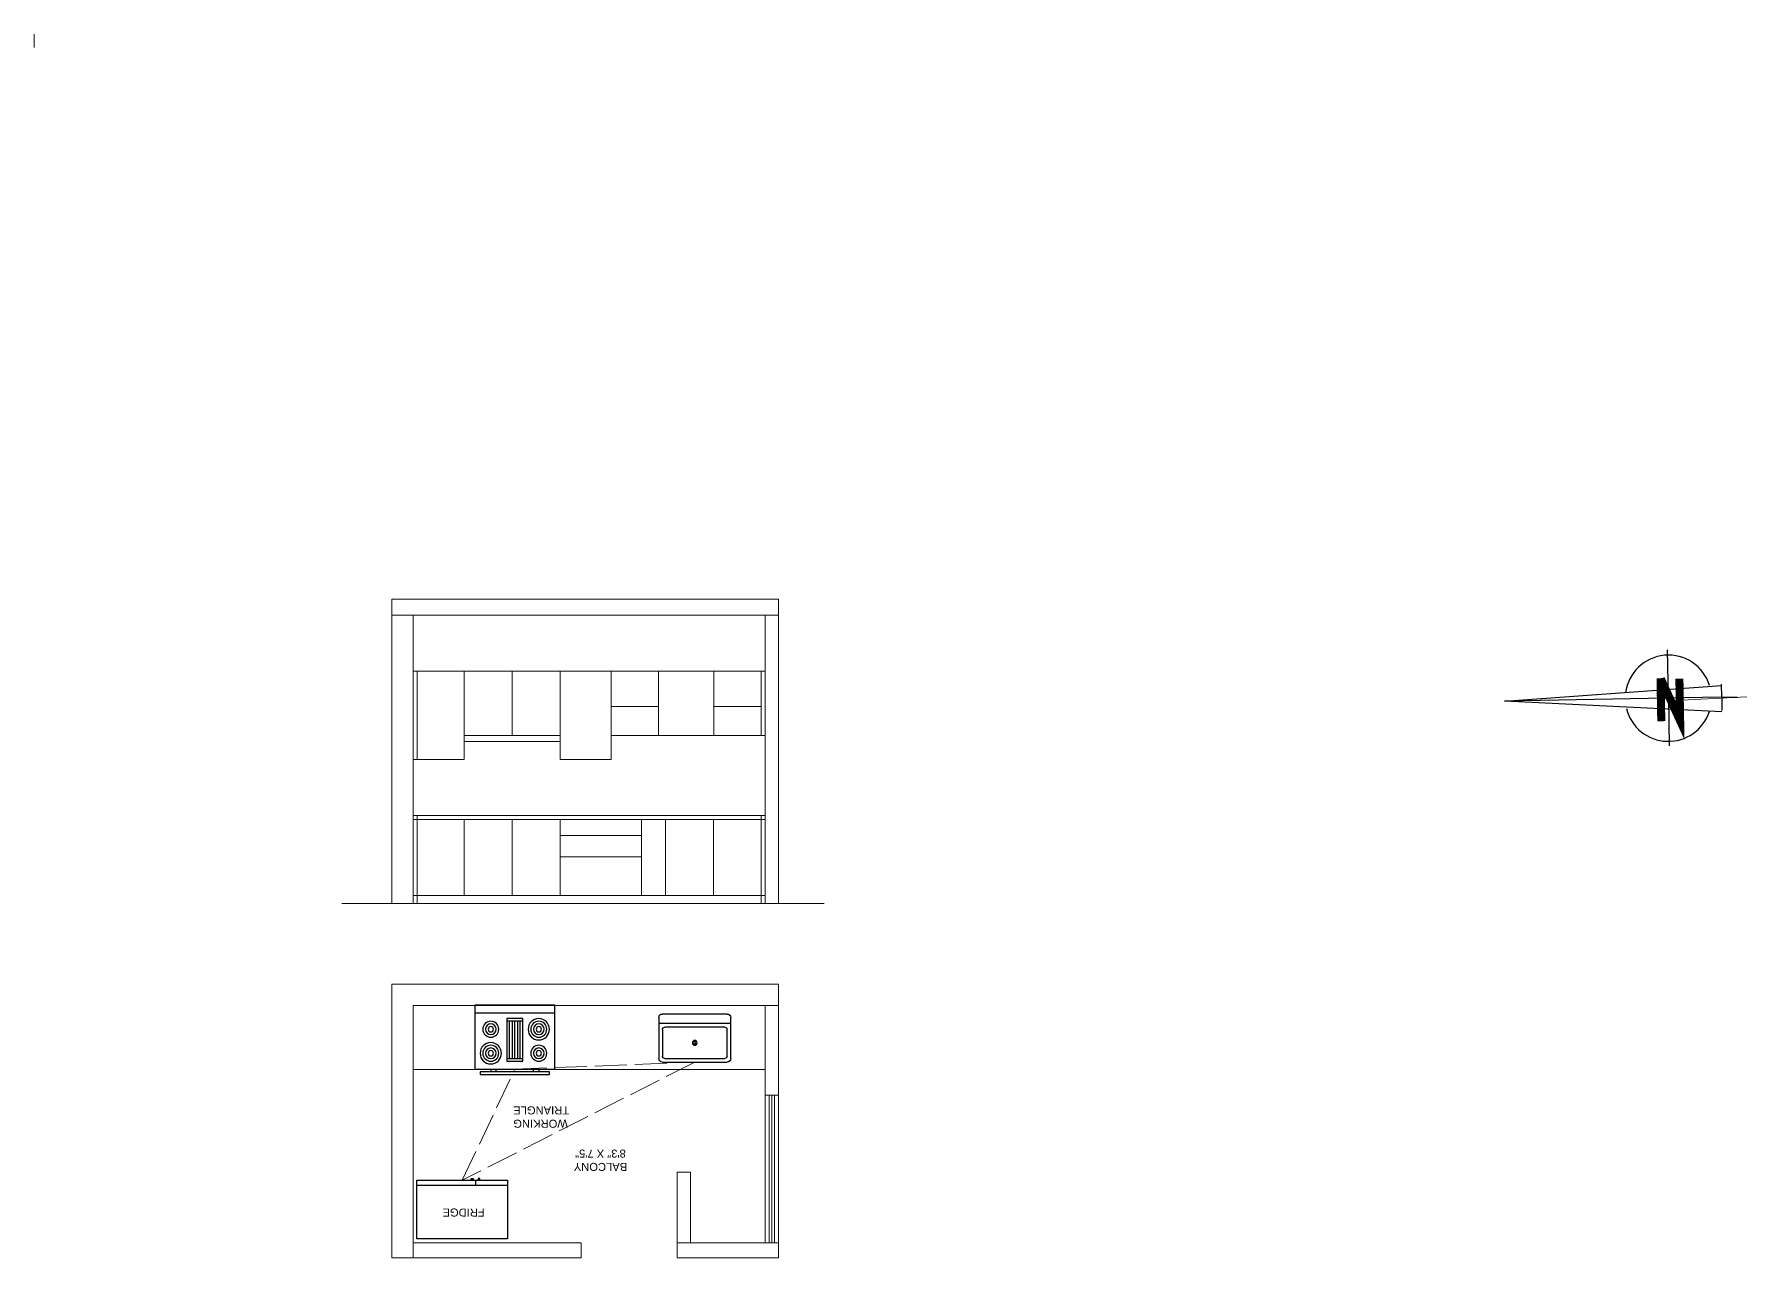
# Model space of a CAD drawing. Header units: inches. Extents: x 2744 to 7136, y -4349 to -2068.
# Drawn here: x 6494 to 7136, y -2849 to -2391 of the extents above; entities that cross this region are included whole.
import ezdxf

# ---------------------------------------------------------------- set-up
doc = ezdxf.new("R2010")
doc.units = ezdxf.units.IN
doc.header["$MEASUREMENT"] = 0
doc.linetypes.add('1', pattern=[0])
doc.linetypes.add('ACAD_ISO02W100', pattern=[15, 12, -3])
for name, color, linetype, lineweight in [('DIM', 40, '1', 0), ('FURNI', 140, 'Continuous', 18), ('wall', 7, 'Continuous', 30)]:
    doc.layers.add(name, color=color, linetype=linetype, lineweight=lineweight)
doc.styles.get("Standard").update_dxf_attribs({"font": 'arial.ttf'})

# ---------------------------------------------------------------- blocks, each defined once
blk = doc.blocks.new('Range-Oven - 30 in top')
for p, q in [((0, -3), (30, -3)), ((12, -6), (18, -6)), ((13, -20), (13, -6)), ((14, -6), (14, -20)), ((15, -20), (15, -6)), ((16, -6), (16, -20)), ((17, -20), (17, -6)), ((6, -24), (6, -25)), ((8, -25), (8, -24)), ((18, -20), (12, -20)), ((22, -25), (22, -24)), ((24, -24), (24, -25))]:
    blk.add_line(p, q)
for points in [[(0, -24), (0, 0), (30, 0), (30, -24)], [(12, -21), (12, -5), (18, -5), (18, -21)], [(2, -26), (2, -25), (28, -25), (28, -26)]]:
    blk.add_lwpolyline(points, close=True)
for centre, radius in [((6, -9), 4), ((6, -9), 3), ((24, -9), 3), ((6, -9), 2), ((6, -9), 1), ((24, -9), 2), ((24, -9), 1), ((6, -18), 3), ((6, -18), 2), ((6, -18), 1), ((24, -18), 4), ((24, -18), 3), ((24, -18), 2), ((24, -18), 1)]:
    blk.add_circle(centre, radius)
blk = doc.blocks.new('Sink-single - 30 in top')
blk.add_line((-15, -3.999996), (15, -3.999996))
for points in [[(-13.5, 0), (13.5, 0)], [(-15, -18.499996), (-15, -1.5)], [(-13.5, -17.499996), (-13.5, -6.499996)], [(-12.5, -5.499996), (12.5, -5.499996)], [(13.5, -6.499996), (13.5, -17.499996)], [(15, -1.5), (15, -18.499996)], [(13.5, -19.999996), (-13.5, -19.999996)], [(12.5, -18.499996), (-12.5, -18.499996)]]:
    blk.add_lwpolyline(points)
for radius in [1, 0.5]:
    blk.add_circle((0, -11.999996), radius)
for centre, radius, start, end in [((-13.5, -1.5), 1.5, 90, 180), ((-12.5, -6.499996), 1, 90, 180), ((12.5, -6.499996), 1, 0, 90), ((13.5, -1.5), 1.5, 0, 90), ((-13.5, -18.499996), 1.5, 180, 270), ((-12.5, -17.499996), 1, 180, 270), ((12.5, -17.499996), 1, 270, 0), ((13.5, -18.499996), 1.5, 270, 0)]:
    blk.add_arc(centre, radius, start, end)
blk = doc.blocks.new('FRIDGE')
at = {"ltscale": 0.002}
for p, q in [((66122.97, 13829.6), (66122.97, 13795.6)), ((66124.97, 13817.6), (66122.97, 13817.6))]:
    blk.add_line(p, q, dxfattribs=at)
at = {"ltscale": 0.002, "elevation": 0}
for points in [[(66102.97, 13829.6), (66102.97, 13795.6), (66124.97, 13795.6), (66124.97, 13829.6)], [(66124.97, 13818.51), (66124.97, 13819.21), (66125.6, 13819.21), (66125.6, 13818.51)], [(66124.97, 13816.68), (66124.97, 13815.98), (66125.6, 13815.98), (66125.6, 13816.68)]]:
    blk.add_lwpolyline(points, close=True, dxfattribs=at)

msp = doc.modelspace()

# ---------------------------------------------------------------- linework, layer by layer
at = {"color": 0}
for p, q in [((7106.49, -2639.44), (7106.17, -2621.34)), ((7044.99, -2640.53), (7126.41, -2634.65)), ((7125.99, -2639.09), (7044.99, -2640.53)), ((7126.49, -2639.08), (7126.41, -2634.14)), ((7126.49, -2639.08), (7132.41, -2638.98)), ((7126.49, -2639.08), (7126.58, -2644.02)), ((7126.59, -2644.53), (7044.99, -2640.53)), ((7106.49, -2639.44), (7106.8, -2657.22))]:
    msp.add_line(p, q, dxfattribs=at)
at = {"color": 1, "const_width": 3.02}
for points in [[(7103.84, -2648.05), (7103.56, -2631.92)], [(7103.67, -2632.16), (7110.91, -2647.92), (7110.63, -2632.07)]]:
    msp.add_lwpolyline(points, dxfattribs=at)
at = {"color": 0}
for start, end in [(17.14407, 172.89415), (193.90003, 342.25931)]:
    msp.add_arc((7106.49, -2639.44), 16.16, start, end, dxfattribs=at)
at = {"layer": 'DIM', "color": 18, "true_color": 0x000000}
msp.add_line((7106.5, -2640.4), (7135.89, -2638.92), dxfattribs=at)
at = {"layer": 'FURNI', "color": 143, "true_color": 0x7aafdf}
for p, q in [((6493.73, -2390.59), (6493.73, -2395.59)), ((6772.77, -2788.21), (6767.77, -2788.21)), ((6769.27, -2843.59), (6769.27, -2788.21)), ((6770.27, -2843.59), (6770.27, -2788.21)), ((6771.27, -2843.59), (6771.27, -2788.21)), ((6772.77, -2844.13), (6772.77, -2849.13))]:
    msp.add_line(p, q, dxfattribs=at)
at = {"layer": 'FURNI', "color": 18, "true_color": 0x000000}
for p, q in [((6627.77, -2602.35), (6627.77, -2716.35)), ((6627.77, -2602.35), (6772.77, -2602.35)), ((6772.77, -2602.35), (6772.77, -2716.35)), ((6627.77, -2608.35), (6772.77, -2608.35)), ((6635.77, -2608.35), (6635.77, -2716.35)), ((6767.77, -2608.35), (6767.77, -2716.35)), ((6635.77, -2629.35), (6767.77, -2629.35)), ((6637.27, -2629.35), (6637.27, -2662.35)), ((6654.93, -2662.35), (6654.93, -2629.35)), ((6672.93, -2653.35), (6672.93, -2629.35)), ((6690.93, -2629.35), (6690.93, -2653.35)), ((6690.93, -2662.35), (6690.93, -2629.35)), ((6710.09, -2662.35), (6710.09, -2629.35)), ((6727.82, -2629.35), (6727.82, -2653.35)), ((6748.54, -2629.35), (6748.54, -2653.35)), ((6766.27, -2629.35), (6766.27, -2653.35)), ((6710.09, -2642.58), (6727.82, -2642.58)), ((6748.54, -2642.58), (6766.27, -2642.58)), ((6654.93, -2653.35), (6690.93, -2653.35)), ((6710.09, -2653.35), (6767.77, -2653.35)), ((6654.93, -2662.35), (6635.77, -2662.35)), ((6690.93, -2662.35), (6710.09, -2662.35)), ((6635.77, -2683.35), (6767.77, -2683.35)), ((6637.27, -2683.35), (6637.27, -2716.35)), ((6766.27, -2683.35), (6766.27, -2716.35)), ((6635.77, -2684.85), (6767.77, -2684.85)), ((6637.27, -2684.85), (6637.27, -2713.35)), ((6654.93, -2713.35), (6654.93, -2684.85)), ((6672.93, -2713.35), (6672.93, -2684.85)), ((6690.93, -2713.35), (6690.93, -2684.85)), ((6721.41, -2684.85), (6721.41, -2713.35)), ((6730.41, -2684.85), (6730.41, -2713.35)), ((6748.41, -2684.85), (6748.41, -2713.35)), ((6766.27, -2684.85), (6766.27, -2713.35)), ((6690.93, -2690.85), (6721.41, -2690.85)), ((6690.93, -2698.85), (6721.41, -2698.85)), ((6635.77, -2713.35), (6767.77, -2713.35)), ((6609.08, -2716.35), (6789.9, -2716.35)), ((6772.77, -2746.59), (6627.77, -2746.59)), ((6627.77, -2849.13), (6627.77, -2746.59)), ((6772.77, -2844.13), (6772.77, -2746.59)), ((6734.77, -2754.59), (6635.77, -2754.59)), ((6635.77, -2754.59), (6635.77, -2849.13)), ((6772.77, -2754.59), (6635.77, -2754.59)), ((6767.77, -2843.59), (6767.77, -2754.59)), ((6767.77, -2778.59), (6635.77, -2778.59)), ((6734.77, -2849.13), (6734.77, -2817.09)), ((6739.77, -2817.09), (6734.77, -2817.09)), ((6739.77, -2817.09), (6739.77, -2843.59)), ((6635.77, -2843.59), (6698.77, -2843.59)), ((6698.77, -2849.13), (6698.77, -2843.59)), ((6734.77, -2843.59), (6772.77, -2843.59)), ((6772.77, -2843.59), (6767.77, -2843.59)), ((6698.77, -2849.13), (6627.77, -2849.13)), ((6772.77, -2849.13), (6734.77, -2849.13))]:
    msp.add_line(p, q, dxfattribs=at)
msp.add_lwpolyline([(6654.93, -2653.35), (6690.93, -2653.35), (6690.93, -2655.6), (6654.93, -2655.6)], close=True, dxfattribs=at)
at = {"layer": 'FURNI', "color": 252, "linetype": 'ACAD_ISO02W100', "true_color": 0x939598}
msp.add_lwpolyline([(6673.93, -2778.5), (6741.41, -2775.79), (6654.23, -2820.11)], close=True, dxfattribs=at)

# ---------------------------------------------------------------- block references
at = {"ltscale": 0.002, "xscale": -1}
msp.add_blockref('Range-Oven - 30 in top', (6688.93, -2754.5), dxfattribs=at)
at = {"ltscale": 0.002, "xscale": -0.9, "yscale": 0.9, "zscale": 0.9}
msp.add_blockref('Sink-single - 30 in top', (6741.41, -2757.79), dxfattribs=at)
at = {"layer": 'wall', "color": 18, "true_color": 0x000000, "xscale": -1, "rotation": 270}
msp.add_blockref('FRIDGE', (-7158.37, -68945.08), dxfattribs=at)

# ---------------------------------------------------------------- texts
at = {"color": 9, "true_color": 0xc7c8ca, "insert": (6673.34, -2800.41), "char_height": 3, "attachment_point": 3, "rotation": 180}
msp.add_mtext_dynamic_manual_height_columns(' WORKING TRIANGLE', width=16.864, gutter_width=12.5, heights=[0], dxfattribs=at)
at = {"color": 252, "true_color": 0x939598, "insert": (6646.81, -2833.69), "char_height": 3, "attachment_point": 3, "rotation": 180}
msp.add_mtext_dynamic_manual_height_columns(' FRIDGE', width=16.864, gutter_width=12.5, heights=[0], dxfattribs=at)
at = {"layer": 'FURNI', "color": 240, "true_color": 0xed1f24, "insert": (6748.06, -2816.6), "char_height": 3, "attachment_point": 1, "rotation": 180}
msp.add_mtext_dynamic_manual_height_columns('\\pi31.99041;BALCONY\\P\\pi32.50712;8\'3" X 7\'5"', width=83.6711, gutter_width=1, heights=[0], dxfattribs=at)

doc.saveas('drawing.dxf')
